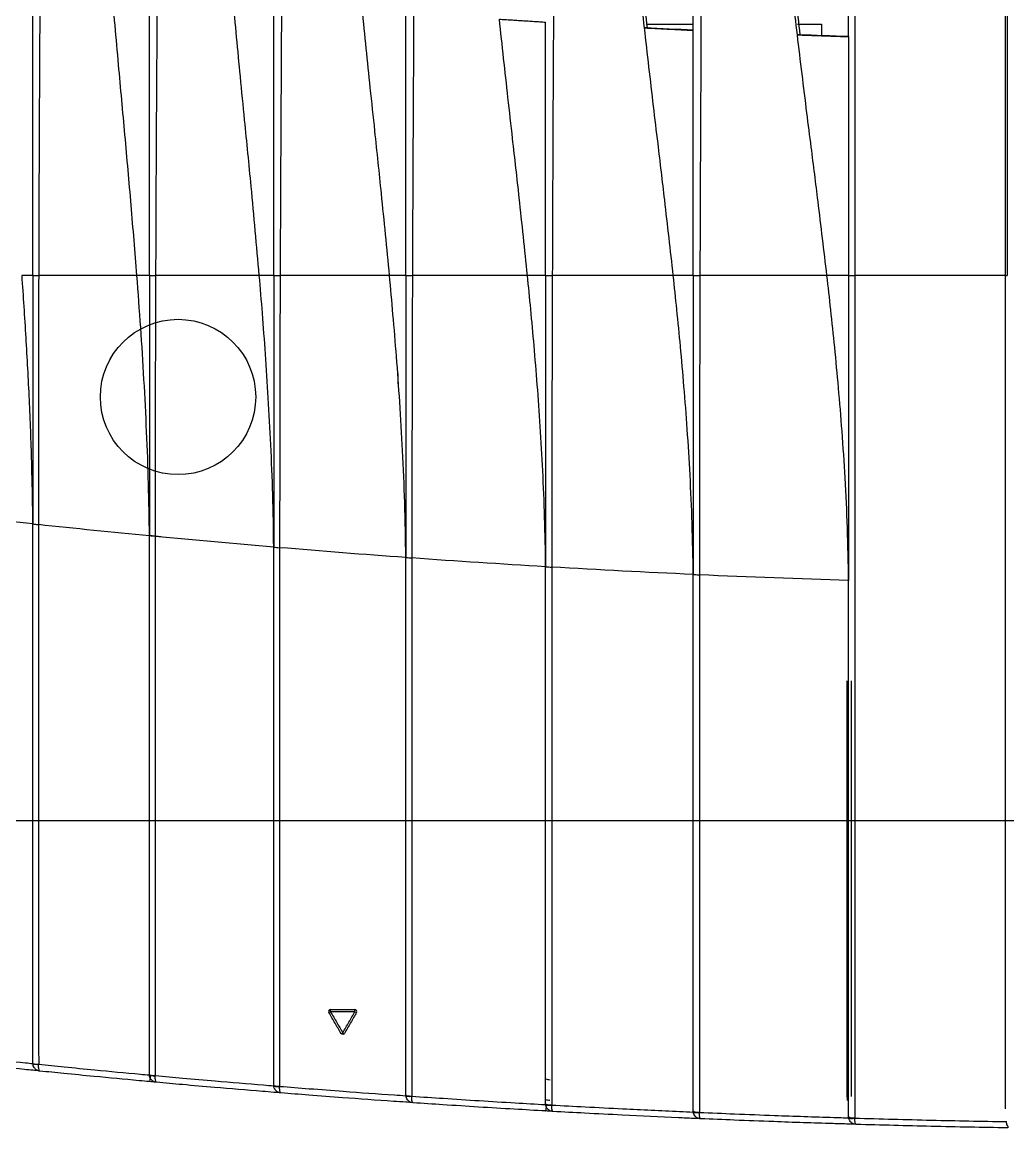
# Model space of a CAD drawing. Header units: millimetres. Extents: x 204923 to 257123, y 77248 to 107783.
# Drawn here: x 219363.7 to 219490.6, y 94996.3 to 95138.7 of the extents above; entities that cross this region are included whole.
import ezdxf

# ---------------------------------------------------------------- set-up
doc = ezdxf.new("R2010")
doc.units = ezdxf.units.MM
doc.header["$LTSCALE"] = 30
doc.linetypes.add('HIDDEN', pattern=[9.525, 6.35, -3.175])
doc.layers.add('도면층8', color=8, linetype='Continuous')

# ---------------------------------------------------------------- blocks, each defined once
blk = doc.blocks.new('*U221')
at = {"color": 8}
for p, q in [((1377.4, 158.9), (1377.4, 161.99)), ((1377.4, 161.99), (1378.87, 161.99)), ((1377.4, 139.5), (1377.4, 145.5)), ((1513.99, 91.5), (1513.99, 91.5)), ((1512.62, 75.5), (1512.62, 75.5))]:
    blk.add_line(p, q, dxfattribs=at)
at = {"color": 1, "linetype": 'HIDDEN'}
blk.add_lwpolyline([(1479.94, 484.99), (1479.94, 14.99), (39.94, 14.99), (39.94, 484.99)], close=True, dxfattribs=at)
at = {"color": 8, "ltscale": 5}
blk.add_circle((1425.39, 79.18), 10, dxfattribs=at)
at = {"color": 8}
for centre, radius, start, end in [((1515.45, 165.31), 0.5, 358.2397, 0), ((1504.49, 101.95), 0.25, 60, 180), ((1504.49, 98.81), 0.25, 180, 300)]:
    blk.add_arc(centre, radius, start, end, dxfattribs=at)
at = {"color": 8, "extrusion": (0, 0, -1)}
blk.add_arc((-1507.21, 100.38), 0.25, 120, 240, dxfattribs=at)
at = {"color": 8}
for centre, major_axis, ratio, start_param, end_param in [((1515.45, 165.31), (-0.5, 0.015), 0.003269, 1.745497, 3.141044), ((1518.04, 166.3), (0, -0.8), 0.192414, 0, 1.56303), ((1518.07, 166.3), (-0.127, 0.79), 0.18902, 3.140748, 4.674174), ((1517.31, 146.3), (0, -0.8), 0.1863, 0, 1.559168), ((1517.34, 146.3), (-0.111, 0.792), 0.18309, 3.140852, 4.674944), ((1516.37, 127.3), (0, -0.8), 0.179084, 0, 1.549822), ((1516.4, 127.3), (-0.096, 0.794), 0.175481, 3.140957, 4.670141), ((1515.25, 109.3), (0, -0.8), 0.172581, 0, 1.539295), ((1515.27, 109.3), (-0.081, 0.796), 0.16865, 3.141053, 4.663501), ((1504.49, 101.95), (-0.25, 0), 0.028867, 4.561673, 6.283185), ((1504.49, 101.95), (0.125, 0.217), 0.116341, 4.812344, 6.283185), ((1507.21, 100.38), (0.125, 0.217), 0.126416, 4.804016, 6.283185), ((1507.21, 100.38), (-0.125, 0.217), 0.142468, 3.141593, 4.649076), ((1504.49, 98.81), (0.25, 0), 0.003943, 1.420068, 3.141593), ((1504.49, 98.81), (-0.125, 0.217), 0.132331, 3.141593, 4.640625), ((1513.99, 92.3), (0, -0.8), 0.165536, 0, 1.525516), ((1514.01, 92.3), (-0.067, 0.797), 0.161273, 3.141146, 4.653318), ((1512.62, 76.3), (0, -0.8), 0.154906, 0, 1.508803), ((1512.64, 76.3), (-0.052, 0.798), 0.150698, 3.141251, 4.640541), ((1511.18, 61.3), (0, -0.8), 0.139682, 0, 1.489865), ((1511.19, 61.3), (-0.033, 0.799), 0.136296, 3.141375, 4.62578)]:
    blk.add_ellipse(centre, major_axis=major_axis, ratio=ratio, start_param=start_param, end_param=end_param, dxfattribs=at)
for points, knots in [([(1409.74, 185.7), (1396.38, 185.7), (1383.01, 185.7), (1356.26, 185.7), (1342.89, 185.7), (1329.51, 185.7)], [0, 0, 0, 0, 0.5, 0.5, 1, 1, 1, 1]), ([(1329.52, 185.9), (1342.89, 185.9), (1356.26, 185.9), (1383.01, 185.9), (1396.38, 185.9), (1409.74, 185.9)], [0, 0, 0, 0, 0.5, 0.5, 1, 1, 1, 1]), ([(1517.05, 185.7), (1508.46, 185.7), (1499.79, 185.7), (1482.12, 185.7), (1473.1, 185.7), (1446, 185.7), (1427.88, 185.7), (1409.74, 185.7)], [0, 0, 0, 0, 0.243248, 0.243248, 0.495499, 0.495499, 1, 1, 1, 1]), ([(1518.23, 166.3), (1518.32, 169.59), (1518.41, 172.87), (1518.56, 179.38), (1518.63, 182.6), (1518.68, 185.82)], [0, 0, 0, 0, 0.505489, 0.505489, 1, 1, 1, 1]), ([(1519.25, 186), (1519.2, 185.95), (1519.13, 185.91), (1518.98, 185.86), (1518.9, 185.84), (1518.78, 185.82), (1518.73, 185.82), (1518.68, 185.82)], [0, 0, 0, 0, 0.426124, 0.426124, 0.795442, 0.795442, 1, 1, 1, 1]), ([(1519.49, 186), (1519.43, 182.72), (1519.37, 179.43), (1519.22, 172.92), (1519.13, 169.7), (1519.04, 166.47)], [0, 0, 0, 0, 0.504534, 0.504534, 1, 1, 1, 1]), ([(1329, 166.3), (1342.46, 166.3), (1355.92, 166.3), (1382.84, 166.3), (1396.29, 166.3), (1409.74, 166.3)], [0, 0, 0, 0, 0.5, 0.5, 1, 1, 1, 1]), ([(1409.74, 165.5), (1409.74, 165.52), (1409.74, 165.55), (1409.74, 165.77), (1409.74, 166.03), (1409.74, 166.21), (1409.74, 166.3)], [0, 0, 0, 0, 0.300546, 0.567506, 0.800705, 1, 1, 1, 1]), ([(1409.74, 166.3), (1427.91, 166.29), (1446.06, 166.29), (1473.2, 166.29), (1482.24, 166.29), (1500.27, 166.29), (1509.27, 166.29), (1518.19, 166.29)], [0, 0, 0, 0, 0.5, 0.5, 0.75, 0.75, 1, 1, 1, 1]), ([(1449.02, 165.5), (1446.76, 165.46), (1442.36, 165.39), (1435.95, 165.08), (1429.94, 164.68), (1424.33, 164.22), (1419.11, 163.73), (1414.29, 163.22), (1411.22, 162.88), (1409.74, 162.71)], [0, 0, 0, 0, 0.17272, 0.33551, 0.488347, 0.631221, 0.764126, 0.88705, 1, 1, 1, 1]), ([(1518.04, 165.5), (1512.34, 165.5), (1506.6, 165.5), (1495.12, 165.5), (1489.38, 165.5), (1472.11, 165.5), (1460.58, 165.5), (1449.02, 165.5)], [0, 0, 0, 0, 0.25, 0.25, 0.5, 0.5, 1, 1, 1, 1]), ([(1461.94, 165.81), (1470.9, 165.81), (1479.84, 165.81), (1497.68, 165.81), (1506.59, 165.81), (1515.45, 165.81)], [0, 0, 0, 0, 0.5, 0.5, 1, 1, 1, 1]), ([(1515.53, 165.3), (1506.66, 165.3), (1497.74, 165.3), (1479.87, 165.3), (1470.91, 165.3), (1461.94, 165.3)], [0, 0, 0, 0, 0.5, 0.5, 1, 1, 1, 1]), ([(1517.49, 146.29), (1517.56, 147.8), (1517.62, 149.32), (1517.75, 152.53), (1517.82, 154.24), (1517.97, 158.5), (1518.06, 161.06), (1518.16, 164.24), (1518.18, 164.87), (1518.2, 165.5), (1518.2, 165.5), (1518.2, 165.5)], [0, 0, 0, 0, 0.235766, 0.235766, 0.501866, 0.501866, 0.901174, 0.901174, 0.999997, 0.999997, 1, 1, 1, 1]), ([(1519.04, 166.47), (1519.04, 166.47), (1519.04, 166.47), (1519.04, 166.39), (1519.02, 166.31), (1518.99, 166.17), (1518.96, 166.1), (1518.87, 165.93), (1518.79, 165.83), (1518.63, 165.69), (1518.55, 165.64), (1518.39, 165.56), (1518.29, 165.53), (1518.2, 165.51)], [0, 0, 0, 0, 0.004657, 0.004657, 0.171178, 0.171178, 0.329678, 0.329678, 0.602664, 0.602664, 0.791782, 0.791782, 1, 1, 1, 1]), ([(1519.04, 166.47), (1519.04, 166.47), (1519.04, 166.47), (1519.04, 166.45), (1519.03, 166.44), (1518.99, 166.41), (1518.97, 166.4), (1518.88, 166.36), (1518.81, 166.35), (1518.65, 166.32), (1518.58, 166.31), (1518.41, 166.3), (1518.32, 166.3), (1518.23, 166.3)], [0, 0, 0, 0, 0.004657, 0.004657, 0.171177, 0.171177, 0.329676, 0.329676, 0.60266, 0.60266, 0.791779, 0.791779, 1, 1, 1, 1]), ([(1519, 165.5), (1519, 165.5), (1519, 165.5), (1518.98, 164.83), (1518.96, 164.16), (1518.87, 160.96), (1518.78, 158.41), (1518.62, 154.17), (1518.56, 152.47), (1518.43, 149.34), (1518.37, 147.9), (1518.31, 146.46)], [0, 0, 0, 0, 0.000003, 0.000003, 0.105523, 0.105523, 0.506415, 0.506415, 0.773572, 0.773572, 1, 1, 1, 1]), ([(1409.74, 162.71), (1406.56, 162.33), (1401.06, 161.68), (1394.09, 160.8), (1386.94, 159.89), (1382.12, 159.31), (1378.77, 158.9)], [0, 0, 0, 0, 0.307575, 0.532584, 0.675031, 1, 1, 1, 1]), ([(1409.74, 162.71), (1409.74, 161.41), (1409.74, 158.77), (1409.74, 154.73), (1409.74, 150.58), (1409.74, 147.77), (1409.74, 146.36)], [0, 0, 0, 0, 0.241954, 0.489631, 0.742508, 1, 1, 1, 1]), ([(1378.77, 158.9), (1375.6, 158.53), (1368.95, 157.75), (1357.84, 156.63), (1346.52, 155.76), (1336.44, 155.31), (1330.82, 155.25), (1328.58, 155.23)], [0, 0, 0, 0, 0.189956, 0.399239, 0.666018, 0.866282, 1, 1, 1, 1]), ([(1328.59, 155.49), (1330.82, 155.51), (1336.41, 155.55), (1346.5, 156.02), (1357.97, 156.92), (1369.09, 158.08), (1375.74, 158.88), (1378.78, 159.24)], [0, 0, 0, 0, 0.13271, 0.332981, 0.600797, 0.817687, 1, 1, 1, 1]), ([(1378.77, 159.15), (1378.77, 159.19), (1378.78, 159.22), (1378.78, 159.24), (1378.78, 159.24), (1378.78, 159.24)], [0, 0, 0, 0, 0.64921, 0.64921, 1, 1, 1, 1]), ([(1328.18, 146.67), (1341.78, 146.67), (1355.37, 146.6), (1382.56, 146.47), (1396.16, 146.4), (1409.74, 146.36)], [0, 0, 0, 0, 0.5, 0.5, 1, 1, 1, 1]), ([(1409.74, 145.5), (1409.74, 145.52), (1409.74, 145.56), (1409.74, 145.8), (1409.74, 146.08), (1409.74, 146.27), (1409.74, 146.36)], [0, 0, 0, 0, 0.299602, 0.566259, 0.799779, 1, 1, 1, 1]), ([(1409.74, 145.5), (1410.91, 145.5), (1423.76, 145.5), (1436.59, 145.5), (1448.25, 145.5)], [0, 0, 0, 0, 0.090794, 1, 1, 1, 1]), ([(1448.24, 145.5), (1446.05, 145.46), (1441.77, 145.39), (1435.54, 145.11), (1429.67, 144.75), (1424.16, 144.33), (1419.03, 143.87), (1414.26, 143.41), (1411.21, 143.08), (1409.74, 142.93)], [0, 0, 0, 0, 0.171143, 0.332878, 0.485187, 0.628059, 0.76149, 0.885469, 1, 1, 1, 1]), ([(1448.25, 145.5), (1448.25, 145.51), (1448.25, 145.54), (1448.26, 145.72), (1448.27, 145.98), (1448.28, 146.19), (1448.29, 146.29)], [0, 0, 0, 0, 0.262073, 0.50023, 0.747646, 1, 1, 1, 1]), ([(1517.31, 145.5), (1505.91, 145.5), (1494.4, 145.5), (1471.36, 145.5), (1459.81, 145.5), (1448.25, 145.5)], [0, 0, 0, 0, 0.5, 0.5, 1, 1, 1, 1]), ([(1448.29, 146.29), (1459.87, 146.29), (1471.44, 146.29), (1494.52, 146.29), (1506.04, 146.29), (1517.46, 146.29)], [0, 0, 0, 0, 0.5, 0.5, 1, 1, 1, 1]), ([(1516.54, 127.28), (1516.62, 128.72), (1516.7, 130.15), (1516.86, 133.2), (1516.94, 134.83), (1517.15, 138.88), (1517.26, 141.31), (1517.4, 144.33), (1517.42, 144.91), (1517.45, 145.5), (1517.45, 145.5), (1517.45, 145.5)], [0, 0, 0, 0, 0.235564, 0.235564, 0.502554, 0.502554, 0.903218, 0.903218, 0.999997, 0.999997, 1, 1, 1, 1]), ([(1518.27, 145.5), (1518.27, 145.5), (1518.27, 145.5), (1518.24, 144.87), (1518.21, 144.25), (1518.08, 141.21), (1517.96, 138.79), (1517.76, 134.75), (1517.68, 133.14), (1517.52, 130.16), (1517.45, 128.8), (1517.37, 127.44)], [0, 0, 0, 0, 0.000003, 0.000003, 0.104408, 0.104408, 0.506463, 0.506463, 0.77438, 0.77438, 1, 1, 1, 1]), ([(1518.31, 146.46), (1518.31, 146.46), (1518.31, 146.45), (1518.31, 146.37), (1518.3, 146.3), (1518.25, 146.15), (1518.22, 146.08), (1518.13, 145.91), (1518.05, 145.81), (1517.89, 145.67), (1517.81, 145.63), (1517.64, 145.55), (1517.55, 145.52), (1517.45, 145.51)], [0, 0, 0, 0, 0.004636, 0.004636, 0.174161, 0.174161, 0.335167, 0.335167, 0.60541, 0.60541, 0.793318, 0.793318, 1, 1, 1, 1]), ([(1518.31, 146.46), (1518.31, 146.46), (1518.31, 146.46), (1518.31, 146.44), (1518.3, 146.42), (1518.27, 146.4), (1518.24, 146.38), (1518.15, 146.35), (1518.07, 146.33), (1517.92, 146.31), (1517.84, 146.3), (1517.68, 146.29), (1517.59, 146.29), (1517.49, 146.29)], [0, 0, 0, 0, 0.004636, 0.004636, 0.174157, 0.174157, 0.335163, 0.335163, 0.60541, 0.60541, 0.79332, 0.79332, 1, 1, 1, 1]), ([(1409.74, 142.93), (1406.51, 142.56), (1400.84, 141.93), (1393.58, 141.06), (1386.2, 140.18), (1381.23, 139.61), (1377.87, 139.22)], [0, 0, 0, 0, 0.304279, 0.532125, 0.683541, 1, 1, 1, 1]), ([(1409.74, 142.93), (1409.74, 141.69), (1409.74, 139.19), (1409.74, 135.35), (1409.74, 131.39), (1409.74, 128.71), (1409.74, 127.36)], [0, 0, 0, 0, 0.240964, 0.488232, 0.741399, 1, 1, 1, 1]), ([(1327.61, 135.99), (1329.87, 136.01), (1335.49, 136.05), (1345.59, 136.5), (1357.06, 137.36), (1368.19, 138.46), (1374.85, 139.21), (1377.88, 139.56)], [0, 0, 0, 0, 0.13403, 0.334286, 0.600753, 0.818086, 1, 1, 1, 1]), ([(1377.87, 139.22), (1374.71, 138.87), (1368.05, 138.13), (1356.99, 137.08), (1345.71, 136.26), (1335.62, 135.82), (1329.92, 135.77), (1327.6, 135.75)], [0, 0, 0, 0, 0.189159, 0.399253, 0.661583, 0.861842, 1, 1, 1, 1]), ([(1377.87, 139.3), (1377.87, 139.28), (1377.87, 139.26), (1377.87, 139.24), (1377.87, 139.23), (1377.86, 139.22)], [0, 0, 0, 0, 0.669286, 0.669286, 1, 1, 1, 1]), ([(1327.11, 127.69), (1340.88, 127.69), (1354.66, 127.62), (1382.21, 127.47), (1395.98, 127.4), (1409.74, 127.36)], [0, 0, 0, 0, 0.5, 0.5, 1, 1, 1, 1]), ([(1409.74, 126.5), (1409.74, 126.52), (1409.74, 126.55), (1409.74, 126.8), (1409.74, 127.08), (1409.74, 127.27), (1409.74, 127.36)], [0, 0, 0, 0, 0.29963, 0.566296, 0.799804, 1, 1, 1, 1]), ([(1447.24, 126.5), (1447.25, 126.52), (1447.25, 126.57), (1447.27, 126.88), (1447.29, 127.15), (1447.29, 127.29)], [0, 0, 0, 0, 0.34127, 0.674379, 1, 1, 1, 1]), ([(1447.29, 127.29), (1458.88, 127.29), (1470.46, 127.28), (1493.55, 127.28), (1505.08, 127.28), (1516.52, 127.28)], [0, 0, 0, 0, 0.5, 0.5, 1, 1, 1, 1]), ([(1517.37, 127.44), (1517.37, 127.44), (1517.37, 127.44), (1517.37, 127.36), (1517.35, 127.28), (1517.3, 127.13), (1517.27, 127.06), (1517.17, 126.89), (1517.09, 126.79), (1516.93, 126.66), (1516.85, 126.62), (1516.68, 126.54), (1516.59, 126.52), (1516.49, 126.51)], [0, 0, 0, 0, 0.004615, 0.004615, 0.177182, 0.177182, 0.340693, 0.340693, 0.607806, 0.607806, 0.794758, 0.794758, 1, 1, 1, 1]), ([(1517.37, 127.44), (1517.37, 127.44), (1517.37, 127.44), (1517.37, 127.43), (1517.36, 127.41), (1517.32, 127.38), (1517.29, 127.37), (1517.2, 127.34), (1517.12, 127.32), (1516.97, 127.3), (1516.89, 127.29), (1516.73, 127.28), (1516.63, 127.28), (1516.54, 127.28)], [0, 0, 0, 0, 0.004615, 0.004615, 0.177178, 0.177178, 0.340689, 0.340689, 0.607806, 0.607806, 0.79476, 0.79476, 1, 1, 1, 1]), ([(1517.36, 127.44), (1517.35, 127.26), (1517.34, 127.08), (1517.33, 126.76), (1517.32, 126.63), (1517.31, 126.5), (1517.31, 126.5), (1517.31, 126.5)], [0, 0, 0, 0, 0.584735, 0.584735, 0.999937, 0.999937, 1, 1, 1, 1]), ([(1409.74, 126.5), (1410.57, 126.5), (1419.99, 126.5), (1429.41, 126.5), (1438, 126.5)], [0, 0, 0, 0, 0.087433, 1, 1, 1, 1]), ([(1447.24, 126.5), (1445.13, 126.47), (1441, 126.4), (1434.98, 126.15), (1429.28, 125.82), (1423.92, 125.44), (1418.9, 125.03), (1414.21, 124.6), (1411.19, 124.3), (1409.74, 124.16)], [0, 0, 0, 0, 0.169313, 0.329825, 0.481522, 0.624391, 0.758433, 0.883635, 1, 1, 1, 1]), ([(1516.37, 126.5), (1504.95, 126.5), (1493.43, 126.5), (1470.37, 126.5), (1458.82, 126.5), (1447.24, 126.5)], [0, 0, 0, 0, 0.5, 0.5, 1, 1, 1, 1]), ([(1515.41, 109.28), (1515.5, 110.63), (1515.59, 111.98), (1515.78, 114.87), (1515.88, 116.41), (1516.07, 119.5), (1516.17, 121.04), (1516.34, 123.89), (1516.41, 125.2), (1516.48, 126.51)], [0, 0, 0, 0, 0.234873, 0.234873, 0.503118, 0.503118, 0.771519, 0.771519, 1, 1, 1, 1]), ([(1517.31, 126.5), (1517.31, 126.5), (1517.31, 126.5), (1517.24, 125.15), (1517.16, 123.81), (1516.99, 120.93), (1516.9, 119.4), (1516.71, 116.33), (1516.61, 114.8), (1516.42, 111.99), (1516.34, 110.71), (1516.25, 109.43)], [0, 0, 0, 0, 0.000004, 0.000004, 0.237138, 0.237138, 0.506455, 0.506455, 0.775615, 0.775615, 1, 1, 1, 1]), ([(1409.74, 124.16), (1406.41, 123.81), (1400.54, 123.2), (1392.91, 122.33), (1385.24, 121.47), (1380.11, 120.91), (1376.75, 120.54)], [0, 0, 0, 0, 0.302296, 0.533525, 0.693692, 1, 1, 1, 1]), ([(1409.74, 124.16), (1409.74, 122.99), (1409.74, 120.61), (1409.74, 116.96), (1409.74, 113.19), (1409.74, 110.64), (1409.74, 109.35)], [0, 0, 0, 0, 0.240494, 0.487542, 0.740817, 1, 1, 1, 1]), ([(1325.83, 109.71), (1339.82, 109.71), (1353.81, 109.64), (1381.78, 109.48), (1395.77, 109.4), (1409.74, 109.35)], [0, 0, 0, 0, 0.5, 0.5, 1, 1, 1, 1]), ([(1409.74, 108.5), (1409.74, 108.52), (1409.74, 108.55), (1409.75, 108.8), (1409.74, 109.07), (1409.74, 109.26), (1409.74, 109.35)], [0, 0, 0, 0, 0.299748, 0.56645, 0.799918, 1, 1, 1, 1]), ([(1409.74, 108.5), (1410.16, 108.5), (1422.28, 108.5), (1434.39, 108.5), (1446.06, 108.5)], [0, 0, 0, 0, 0.034541, 1, 1, 1, 1]), ([(1446.06, 108.5), (1443.7, 108.46), (1439.11, 108.39), (1432.44, 108.1), (1426.17, 107.74), (1420.33, 107.32), (1414.89, 106.87), (1411.41, 106.55), (1409.74, 106.4)], [0, 0, 0, 0, 0.195017, 0.378715, 0.551069, 0.712073, 0.86172, 1, 1, 1, 1]), ([(1446.06, 108.5), (1446.06, 108.52), (1446.06, 108.56), (1446.09, 108.87), (1446.11, 109.15), (1446.12, 109.28)], [0, 0, 0, 0, 0.33666, 0.669714, 1, 1, 1, 1]), ([(1515.25, 108.5), (1503.8, 108.5), (1492.28, 108.5), (1469.2, 108.5), (1457.64, 108.5), (1446.06, 108.5)], [0, 0, 0, 0, 0.5, 0.5, 1, 1, 1, 1]), ([(1446.12, 109.28), (1457.71, 109.28), (1469.29, 109.28), (1492.4, 109.27), (1503.93, 109.27), (1515.39, 109.27)], [0, 0, 0, 0, 0.5, 0.5, 1, 1, 1, 1]), ([(1514.14, 92.26), (1514.24, 93.53), (1514.34, 94.8), (1514.55, 97.53), (1514.66, 98.99), (1514.94, 102.65), (1515.09, 104.85), (1515.28, 107.52), (1515.31, 108.01), (1515.34, 108.5), (1515.34, 108.5), (1515.34, 108.5)], [0, 0, 0, 0, 0.233824, 0.233824, 0.504066, 0.504066, 0.909668, 0.909668, 0.999996, 0.999996, 1, 1, 1, 1]), ([(1516.18, 108.5), (1516.18, 108.5), (1516.18, 108.5), (1516.14, 107.97), (1516.11, 107.43), (1515.92, 104.72), (1515.76, 102.54), (1515.49, 98.91), (1515.38, 97.46), (1515.18, 94.81), (1515.08, 93.61), (1514.99, 92.42)], [0, 0, 0, 0, 0.000004, 0.000004, 0.099857, 0.099857, 0.50649, 0.50649, 0.77742, 0.77742, 1, 1, 1, 1]), ([(1516.25, 109.43), (1516.25, 109.43), (1516.25, 109.43), (1516.24, 109.34), (1516.23, 109.26), (1516.18, 109.11), (1516.15, 109.04), (1516.04, 108.87), (1515.96, 108.78), (1515.79, 108.65), (1515.71, 108.61), (1515.55, 108.54), (1515.45, 108.52), (1515.35, 108.51)], [0, 0, 0, 0, 0.004597, 0.004597, 0.179597, 0.179597, 0.345088, 0.345088, 0.609538, 0.609538, 0.795853, 0.795853, 1, 1, 1, 1]), ([(1516.25, 109.43), (1516.25, 109.43), (1516.25, 109.43), (1516.25, 109.41), (1516.24, 109.4), (1516.2, 109.37), (1516.17, 109.35), (1516.08, 109.32), (1516, 109.3), (1515.84, 109.29), (1515.76, 109.28), (1515.6, 109.27), (1515.51, 109.27), (1515.41, 109.28)], [0, 0, 0, 0, 0.004597, 0.004597, 0.179593, 0.179593, 0.345083, 0.345083, 0.60954, 0.60954, 0.795855, 0.795855, 1, 1, 1, 1]), ([(1423.68, 107.5), (1423.68, 107.5), (1423.66, 107.5), (1423.56, 107.5), (1423.49, 107.5), (1423.31, 107.5), (1423.2, 107.5), (1422.95, 107.5), (1422.81, 107.5), (1422.57, 107.5), (1422.47, 107.5), (1422.37, 107.5)], [0, 0, 0, 0, 0.213358, 0.213358, 0.42668, 0.42668, 0.640562, 0.640562, 0.855661, 0.855661, 1, 1, 1, 1]), ([(1409.74, 106.4), (1406.23, 106.06), (1400.03, 105.46), (1391.98, 104.61), (1384.06, 103.77), (1378.82, 103.23), (1375.45, 102.89)], [0, 0, 0, 0, 0.306857, 0.541766, 0.704737, 1, 1, 1, 1]), ([(1409.74, 106.4), (1409.74, 105.29), (1409.74, 103.04), (1409.74, 99.57), (1409.74, 95.99), (1409.74, 93.56), (1409.74, 92.32)], [0, 0, 0, 0, 0.239553, 0.486232, 0.739794, 1, 1, 1, 1]), ([(1504.24, 98.81), (1504.24, 99.34), (1504.24, 99.86), (1504.24, 100.9), (1504.24, 101.43), (1504.24, 101.95)], [0, 0, 0, 0, 0.501159, 0.501159, 1, 1, 1, 1]), ([(1504.53, 101.95), (1504.53, 101.43), (1504.53, 100.91), (1504.53, 99.86), (1504.53, 99.34), (1504.53, 98.81)], [0, 0, 0, 0, 0.498841, 0.498841, 1, 1, 1, 1]), ([(1507.24, 100.38), (1506.78, 100.65), (1506.32, 100.92), (1505.42, 101.44), (1504.97, 101.7), (1504.53, 101.95)], [0, 0, 0, 0, 0.508649, 0.508649, 1, 1, 1, 1]), ([(1504.62, 102.16), (1505.06, 101.91), (1505.51, 101.65), (1506.41, 101.13), (1506.87, 100.86), (1507.33, 100.6)], [0, 0, 0, 0, 0.491351, 0.491351, 1, 1, 1, 1]), ([(1504.53, 98.81), (1504.99, 99.08), (1505.46, 99.35), (1506.36, 99.87), (1506.8, 100.13), (1507.24, 100.38)], [0, 0, 0, 0, 0.511793, 0.511793, 1, 1, 1, 1]), ([(1507.33, 100.16), (1506.89, 99.91), (1506.45, 99.65), (1505.54, 99.13), (1505.08, 98.86), (1504.62, 98.6)], [0, 0, 0, 0, 0.488204, 0.488204, 1, 1, 1, 1]), ([(1324.39, 92.71), (1338.62, 92.71), (1352.85, 92.63), (1381.3, 92.46), (1395.53, 92.38), (1409.74, 92.32)], [0, 0, 0, 0, 0.5, 0.5, 1, 1, 1, 1]), ([(1409.74, 91.5), (1409.71, 91.5), (1405.13, 91.5), (1400.54, 91.5), (1395.99, 91.5)], [0, 0, 0, 0, 0.007482, 1, 1, 1, 1]), ([(1409.74, 91.5), (1409.74, 91.52), (1409.74, 91.55), (1409.75, 91.79), (1409.74, 92.05), (1409.74, 92.24), (1409.74, 92.32)], [0, 0, 0, 0, 0.300147, 0.566978, 0.80031, 1, 1, 1, 1]), ([(1444.72, 91.5), (1442.46, 91.47), (1438.07, 91.4), (1431.66, 91.14), (1425.63, 90.82), (1419.99, 90.45), (1414.74, 90.06), (1411.37, 89.78), (1409.74, 89.64)], [0, 0, 0, 0, 0.194008, 0.377097, 0.549248, 0.710453, 0.860707, 1, 1, 1, 1]), ([(1444.72, 91.5), (1444.72, 91.52), (1444.72, 91.55), (1444.75, 91.84), (1444.78, 92.11), (1444.79, 92.26)], [0, 0, 0, 0, 0.302913, 0.635892, 1, 1, 1, 1]), ([(1513.99, 91.5), (1509.18, 91.5), (1504.36, 91.5), (1492.97, 91.5), (1486.4, 91.5), (1473.89, 91.5), (1467.97, 91.5), (1456.27, 91.5), (1450.5, 91.5), (1444.72, 91.5)], [0, 0, 0, 0, 0.20974, 0.20974, 0.494552, 0.494552, 0.750903, 0.750903, 1, 1, 1, 1]), ([(1513.99, 91.5), (1502.67, 91.5), (1479.61, 91.5), (1456.47, 91.5), (1444.72, 91.5)], [0, 0, 0, 0, 0.493298, 1, 1, 1, 1]), ([(1444.79, 92.26), (1450.57, 92.26), (1456.34, 92.26), (1468.05, 92.26), (1473.98, 92.26), (1486.5, 92.26), (1493.08, 92.26), (1504.48, 92.26), (1509.31, 92.26), (1514.12, 92.26)], [0, 0, 0, 0, 0.249054, 0.249054, 0.505367, 0.505367, 0.790188, 0.790188, 1, 1, 1, 1]), ([(1512.76, 76.25), (1512.87, 77.43), (1512.97, 78.61), (1513.2, 81.18), (1513.32, 82.57), (1513.62, 86.03), (1513.79, 88.11), (1513.99, 90.62), (1514.03, 91.06), (1514.06, 91.5), (1514.06, 91.5), (1514.06, 91.5)], [0, 0, 0, 0, 0.232545, 0.232545, 0.504897, 0.504897, 0.913704, 0.913704, 0.999996, 0.999996, 1, 1, 1, 1]), ([(1514.91, 91.5), (1514.91, 91.5), (1514.91, 91.5), (1514.87, 91.01), (1514.83, 90.53), (1514.62, 87.99), (1514.45, 85.92), (1514.16, 82.49), (1514.04, 81.11), (1513.82, 78.63), (1513.72, 77.52), (1513.62, 76.41)], [0, 0, 0, 0, 0.000004, 0.000004, 0.096735, 0.096735, 0.506429, 0.506429, 0.779373, 0.779373, 1, 1, 1, 1]), ([(1514.99, 92.42), (1514.99, 92.42), (1514.99, 92.42), (1514.98, 92.33), (1514.96, 92.25), (1514.91, 92.1), (1514.88, 92.03), (1514.77, 91.86), (1514.68, 91.77), (1514.52, 91.64), (1514.44, 91.6), (1514.27, 91.53), (1514.17, 91.51), (1514.08, 91.5)], [0, 0, 0, 0, 0.004579, 0.004579, 0.181841, 0.181841, 0.349149, 0.349149, 0.610898, 0.610898, 0.796793, 0.796793, 1, 1, 1, 1]), ([(1514.99, 92.42), (1514.99, 92.42), (1514.99, 92.42), (1514.99, 92.4), (1514.97, 92.38), (1514.93, 92.35), (1514.9, 92.34), (1514.81, 92.3), (1514.73, 92.29), (1514.57, 92.27), (1514.49, 92.26), (1514.33, 92.26), (1514.24, 92.26), (1514.14, 92.26)], [0, 0, 0, 0, 0.004579, 0.004579, 0.181838, 0.181838, 0.349144, 0.349144, 0.6109, 0.6109, 0.796796, 0.796796, 1, 1, 1, 1]), ([(1409.74, 89.64), (1405.92, 89.3), (1399.25, 88.7), (1390.72, 87.85), (1382.63, 87.05), (1377.38, 86.56), (1374, 86.24)], [0, 0, 0, 0, 0.3207, 0.559402, 0.716115, 1, 1, 1, 1]), ([(1409.74, 89.64), (1409.74, 88.59), (1409.74, 86.44), (1409.74, 83.15), (1409.74, 79.76), (1409.74, 77.45), (1409.74, 76.29)], [0, 0, 0, 0, 0.239379, 0.485924, 0.739506, 1, 1, 1, 1]), ([(1322.82, 76.7), (1337.31, 76.7), (1351.8, 76.61), (1380.78, 76.43), (1395.27, 76.34), (1409.74, 76.29)], [0, 0, 0, 0, 0.5, 0.5, 1, 1, 1, 1]), ([(1409.74, 75.5), (1409.21, 75.5), (1397.89, 75.5), (1386.56, 75.5), (1375.76, 75.5)], [0, 0, 0, 0, 0.046692, 1, 1, 1, 1]), ([(1409.74, 75.5), (1409.74, 75.52), (1409.74, 75.55), (1409.74, 75.77), (1409.74, 76.03), (1409.74, 76.21), (1409.74, 76.29)], [0, 0, 0, 0, 0.300577, 0.567547, 0.800734, 1, 1, 1, 1]), ([(1443.27, 75.5), (1441.04, 75.47), (1436.57, 75.4), (1429.86, 75.15), (1423.15, 74.81), (1416.45, 74.39), (1411.98, 74.05), (1409.74, 73.89)], [0, 0, 0, 0, 0.199981, 0.399984, 0.599994, 0.800004, 1, 1, 1, 1]), ([(1443.35, 76.23), (1443.33, 76.1), (1443.31, 75.84), (1443.28, 75.56), (1443.27, 75.52), (1443.27, 75.5)], [0, 0, 0, 0, 0.336965, 0.669945, 1, 1, 1, 1]), ([(1512.62, 75.5), (1501.27, 75.5), (1478.19, 75.5), (1455.02, 75.5), (1443.27, 75.5)], [0, 0, 0, 0, 0.493391, 1, 1, 1, 1]), ([(1511.3, 61.24), (1511.41, 62.33), (1511.52, 63.43), (1511.76, 65.84), (1511.89, 67.14), (1512.2, 70.41), (1512.39, 72.38), (1512.6, 74.72), (1512.64, 75.11), (1512.67, 75.5), (1512.67, 75.5), (1512.67, 75.5)], [0, 0, 0, 0, 0.231179, 0.231179, 0.505815, 0.505815, 0.918087, 0.918087, 0.999996, 0.999996, 1, 1, 1, 1]), ([(1513.53, 75.5), (1513.53, 75.5), (1513.53, 75.5), (1513.49, 75.06), (1513.45, 74.63), (1513.23, 72.25), (1513.05, 70.31), (1512.74, 67.07), (1512.61, 65.77), (1512.38, 63.45), (1512.28, 62.43), (1512.17, 61.4)], [0, 0, 0, 0, 0.000004, 0.000004, 0.093122, 0.093122, 0.506225, 0.506225, 0.781415, 0.781415, 1, 1, 1, 1]), ([(1513.62, 76.41), (1513.62, 76.41), (1513.62, 76.41), (1513.62, 76.38), (1513.61, 76.37), (1513.6, 76.28), (1513.58, 76.22), (1513.53, 76.08), (1513.5, 76.01), (1513.39, 75.84), (1513.3, 75.75), (1513.13, 75.63), (1513.05, 75.59), (1512.88, 75.53), (1512.78, 75.51), (1512.69, 75.5)], [0, 0, 0, 0, 0.004555, 0.004555, 0.044275, 0.044275, 0.184893, 0.184893, 0.355049, 0.355049, 0.61302, 0.61302, 0.79821, 0.79821, 1, 1, 1, 1]), ([(1513.62, 76.41), (1513.62, 76.41), (1513.62, 76.41), (1513.62, 76.4), (1513.62, 76.4), (1513.61, 76.38), (1513.6, 76.37), (1513.56, 76.34), (1513.53, 76.32), (1513.43, 76.29), (1513.35, 76.27), (1513.19, 76.25), (1513.11, 76.25), (1512.95, 76.24), (1512.85, 76.25), (1512.76, 76.25)], [0, 0, 0, 0, 0.004554, 0.004554, 0.044272, 0.044272, 0.184889, 0.184889, 0.355045, 0.355045, 0.613023, 0.613023, 0.798214, 0.798214, 1, 1, 1, 1]), ([(1409.74, 73.89), (1406.73, 73.64), (1400.7, 73.16), (1391.66, 72.35), (1382.25, 71.48), (1375.85, 70.92), (1372.46, 70.63)], [0, 0, 0, 0, 0.242425, 0.484831, 0.727208, 1, 1, 1, 1]), ([(1409.74, 73.89), (1409.74, 72.88), (1409.74, 70.84), (1409.74, 67.72), (1409.74, 64.51), (1409.74, 62.34), (1409.74, 61.24)], [0, 0, 0, 0, 0.239058, 0.485395, 0.739057, 1, 1, 1, 1]), ([(1321.16, 61.62), (1335.93, 61.62), (1350.7, 61.53), (1380.23, 61.35), (1394.99, 61.28), (1409.74, 61.24)], [0, 0, 0, 0, 0.5, 0.5, 1, 1, 1, 1]), ([(1409.74, 60.5), (1409.74, 60.52), (1409.74, 60.55), (1409.74, 60.75), (1409.74, 60.99), (1409.74, 61.16), (1409.74, 61.24)], [0, 0, 0, 0, 0.30306, 0.57086, 0.803221, 1, 1, 1, 1]), ([(1512.16, 61.35), (1512.13, 61.07), (1512.1, 60.78), (1512.04, 60.14), (1512, 59.77), (1511.78, 57.56), (1511.58, 55.7), (1511.22, 52.62), (1511.06, 51.38), (1510.77, 49.21), (1510.63, 48.28), (1510.48, 47.35)], [0, 0, 0, 0, 0.060502, 0.060502, 0.138457, 0.138457, 0.534383, 0.534383, 0.798681, 0.798681, 1, 1, 1, 1]), ([(1512.17, 61.4), (1512.17, 61.4), (1512.17, 61.4), (1512.17, 61.37), (1512.17, 61.34), (1512.15, 61.25), (1512.13, 61.19), (1512.08, 61.06), (1512.04, 60.99), (1511.92, 60.82), (1511.84, 60.74), (1511.66, 60.62), (1511.59, 60.58), (1511.41, 60.52), (1511.32, 60.5), (1511.22, 60.5)], [0, 0, 0, 0, 0.004516, 0.004516, 0.060277, 0.060277, 0.189772, 0.189772, 0.363924, 0.363924, 0.616606, 0.616606, 0.800469, 0.800469, 1, 1, 1, 1]), ([(1512.17, 61.4), (1512.17, 61.4), (1512.17, 61.4), (1512.17, 61.39), (1512.17, 61.38), (1512.16, 61.36), (1512.15, 61.35), (1512.11, 61.32), (1512.07, 61.3), (1511.97, 61.27), (1511.89, 61.25), (1511.73, 61.23), (1511.65, 61.23), (1511.49, 61.23), (1511.39, 61.23), (1511.3, 61.24)], [0, 0, 0, 0, 0.004516, 0.004516, 0.060274, 0.060274, 0.189768, 0.189768, 0.363921, 0.363921, 0.61661, 0.61661, 0.800474, 0.800474, 1, 1, 1, 1]), ([(1409.74, 60.5), (1408.69, 60.5), (1395.9, 60.5), (1383.11, 60.5), (1371.36, 60.5)], [0, 0, 0, 0, 0.082118, 1, 1, 1, 1]), ([(1441.74, 60.5), (1439.08, 60.46), (1433.75, 60.37), (1425.74, 60.06), (1417.74, 59.64), (1412.41, 59.28), (1409.74, 59.1)], [0, 0, 0, 0, 0.249988, 0.499982, 0.750002, 1, 1, 1, 1]), ([(1441.74, 60.5), (1441.74, 60.51), (1441.73, 60.52), (1441.77, 60.69), (1441.79, 60.95), (1441.81, 61.11), (1441.82, 61.2)], [0, 0, 0, 0, 0.179045, 0.569787, 0.77214, 1, 1, 1, 1]), ([(1509.59, 47.22), (1509.74, 48.22), (1509.89, 49.22), (1510.2, 51.46), (1510.35, 52.7), (1510.72, 55.81), (1510.92, 57.68), (1511.14, 59.87), (1511.17, 60.18), (1511.2, 60.5), (1511.2, 60.5), (1511.2, 60.5)], [0, 0, 0, 0, 0.227114, 0.227114, 0.507581, 0.507581, 0.928515, 0.928515, 0.999968, 0.999968, 1, 1, 1, 1])]:
    blk.add_open_spline(points, degree=3, knots=knots, dxfattribs=at)
for points, degree in [([(1409.74, 185.7), (1409.75, 185.8), (1409.74, 185.9), (1409.74, 185.9)], 3), ([(1409.74, 185.7), (1409.74, 179.23), (1409.74, 172.76), (1409.74, 166.3)], 3), ([(1519.26, 186), (1519.4, 186), (1519.49, 185.99), (1519.49, 185.99)], 3), ([(1379, 165.5), (1362.34, 165.5), (1345.67, 165.5), (1329, 165.5)], 3), ([(1379, 165.5), (1378.92, 163.35), (1378.84, 161.2), (1378.77, 159.05)], 3), ([(1378.77, 158.9), (1379, 165.5)], 1), ([(1379, 165.5), (1389.25, 165.5), (1399.5, 165.5), (1409.74, 165.5)], 3), ([(1409.74, 165.5), (1419.03, 165.5), (1428.31, 165.5), (1437.58, 165.5)], 3), ([(1409.74, 165.5), (1409.74, 164.56), (1409.74, 163.62), (1409.74, 162.7)], 3), ([(1437.58, 165.5), (1441.4, 165.5), (1445.21, 165.5), (1449.02, 165.5)], 3), ([(1449.02, 165.5), (1448.82, 159.12), (1448.58, 152.7), (1448.29, 146.29)], 3), ([(1449.02, 165.5), (1449.02, 165.5)], 1), ([(1518.2, 165.51), (1518.15, 165.5), (1518.09, 165.5), (1518.04, 165.5)], 3), ([(1518.19, 166.29), (1518.2, 166.29), (1518.22, 166.29), (1518.23, 166.3)], 3), ([(1519.03, 166.47), (1519.02, 166.15), (1519.01, 165.82), (1519, 165.5)], 3), ([(1378.77, 159.15), (1378.77, 158.9)], 1), ([(1378.19, 145.5), (1361.5, 145.5), (1344.81, 145.5), (1328.12, 145.5)], 3), ([(1377.87, 139.22), (1378.19, 145.5)], 1), ([(1378.18, 145.5), (1378.08, 143.43), (1377.97, 141.36), (1377.87, 139.3)], 3), ([(1395.49, 145.5), (1389.72, 145.5), (1383.95, 145.5), (1378.19, 145.5)], 3), ([(1409.74, 145.5), (1404.99, 145.5), (1400.24, 145.5), (1395.49, 145.5)], 3), ([(1409.74, 146.36), (1422.6, 146.32), (1435.45, 146.29), (1448.29, 146.29)], 3), ([(1409.74, 145.5), (1409.74, 144.63), (1409.74, 143.77), (1409.74, 142.93)], 3), ([(1448.24, 145.5), (1447.97, 139.45), (1447.65, 133.36), (1447.29, 127.29)], 3), ([(1448.25, 145.5), (1448.24, 145.5)], 1), ([(1517.45, 145.51), (1517.41, 145.5), (1517.36, 145.5), (1517.31, 145.5)], 3), ([(1517.46, 146.29), (1517.47, 146.29), (1517.48, 146.29), (1517.49, 146.29)], 3), ([(1518.31, 146.46), (1518.29, 146.14), (1518.28, 145.82), (1518.27, 145.5)], 3), ([(1377.88, 139.53), (1377.87, 139.22)], 1), ([(1377.88, 139.53), (1377.88, 139.55), (1377.88, 139.56), (1377.88, 139.56)], 3), ([(1409.74, 127.36), (1422.27, 127.31), (1434.79, 127.29), (1447.29, 127.29)], 3), ([(1513.19, 126.49), (1513.23, 126.69), (1513.26, 126.88), (1513.3, 127.07)], 3), ([(1515.84, 126.49), (1515.87, 126.67), (1515.9, 126.85), (1515.93, 127.03)], 3), ([(1516.52, 127.28), (1516.52, 127.28), (1516.53, 127.28), (1516.54, 127.28)], 3), ([(1376.75, 120.54), (1377.13, 126.5)], 1), ([(1393.51, 126.5), (1388.05, 126.5), (1382.59, 126.5), (1377.13, 126.5)], 3), ([(1409.74, 126.5), (1404.33, 126.5), (1398.92, 126.5), (1393.51, 126.5)], 3), ([(1409.74, 126.5), (1409.74, 125.71), (1409.74, 124.93), (1409.74, 124.16)], 3), ([(1438, 126.5), (1441.08, 126.5), (1444.16, 126.5), (1447.24, 126.5)], 3), ([(1447.24, 126.5), (1446.91, 120.78), (1446.53, 115.02), (1446.12, 109.28)], 3), ([(1447.24, 126.5), (1447.24, 126.5)], 1), ([(1516.49, 126.51), (1516.45, 126.5), (1516.41, 126.5), (1516.37, 126.5)], 3), ([(1517.31, 126.5), (1517.32, 126.53), (1517.12, 126.58), (1516.83, 126.61)], 3), ([(1393.86, 108.5), (1387.91, 108.5), (1381.96, 108.5), (1376.01, 108.5)], 3), ([(1409.74, 108.5), (1404.45, 108.5), (1399.15, 108.5), (1393.86, 108.5)], 3), ([(1409.74, 109.35), (1421.88, 109.31), (1434.01, 109.28), (1446.12, 109.28)], 3), ([(1409.74, 108.5), (1409.74, 107.78), (1409.74, 107.08), (1409.74, 106.39)], 3), ([(1446.06, 108.5), (1445.67, 103.1), (1445.24, 97.67), (1444.79, 92.26)], 3), ([(1446.06, 108.5), (1446.06, 108.5)], 1), ([(1515.35, 108.51), (1515.32, 108.5), (1515.29, 108.5), (1515.25, 108.5)], 3), ([(1515.39, 109.27), (1515.4, 109.27), (1515.4, 109.28), (1515.41, 109.28)], 3), ([(1516.24, 109.43), (1516.22, 109.12), (1516.2, 108.81), (1516.18, 108.5)], 3), ([(1395.99, 91.5), (1388.82, 91.5), (1381.65, 91.5), (1374.48, 91.5)], 3), ([(1409.74, 92.32), (1421.44, 92.28), (1433.12, 92.26), (1444.79, 92.26)], 3), ([(1409.74, 91.5), (1409.74, 90.87), (1409.74, 90.24), (1409.74, 89.63)], 3), ([(1409.74, 91.5), (1417.85, 91.5), (1425.95, 91.5), (1434.05, 91.5)], 3), ([(1434.05, 91.5), (1437.61, 91.5), (1441.16, 91.5), (1444.72, 91.5)], 3), ([(1444.72, 91.5), (1444.29, 86.42), (1443.83, 81.31), (1443.35, 76.23)], 3), ([(1444.72, 91.5), (1444.72, 91.5)], 1), ([(1514.08, 91.5), (1514.05, 91.5), (1514.02, 91.5), (1513.99, 91.5)], 3), ([(1514.12, 92.26), (1514.13, 92.26), (1514.14, 92.26), (1514.14, 92.26)], 3), ([(1514.98, 92.42), (1514.96, 92.11), (1514.93, 91.81), (1514.91, 91.5)], 3), ([(1443.4, 76.98), (1443.35, 76.49), (1443.3, 75.99), (1443.25, 75.5)], 3), ([(1409.74, 76.29), (1420.95, 76.25), (1432.16, 76.23), (1443.35, 76.23)], 3), ([(1409.74, 75.5), (1409.74, 74.95), (1409.74, 74.42), (1409.74, 73.89)], 3), ([(1409.74, 75.5), (1415.87, 75.5), (1421.99, 75.5), (1428.11, 75.5)], 3), ([(1428.11, 75.5), (1428.65, 75.5), (1429.2, 75.5), (1429.74, 75.5)], 3), ([(1429.74, 75.5), (1433.85, 75.5), (1437.96, 75.5), (1442.06, 75.5)], 3), ([(1443.27, 75.5), (1442.81, 70.73), (1442.33, 65.94), (1441.82, 61.2)], 3), ([(1442.06, 75.5), (1442.47, 75.5), (1442.87, 75.5), (1443.27, 75.5)], 3), ([(1443.27, 75.5), (1443.27, 75.5)], 1), ([(1512.62, 75.5), (1489.62, 75.5), (1466.47, 75.5), (1443.27, 75.5)], 3), ([(1443.35, 76.23), (1466.56, 76.23), (1489.73, 76.24), (1512.75, 76.25)], 3), ([(1512.69, 75.5), (1512.67, 75.5), (1512.65, 75.5), (1512.62, 75.5)], 3), ([(1513.53, 75.5), (1513.54, 75.54), (1513.16, 75.61), (1512.69, 75.66)], 3), ([(1512.75, 76.25), (1512.75, 76.25), (1512.76, 76.25), (1512.76, 76.25)], 3), ([(1513.6, 76.32), (1513.58, 76.05), (1513.56, 75.77), (1513.53, 75.5)], 3), ([(1409.74, 61.24), (1420.44, 61.21), (1431.14, 61.19), (1441.82, 61.2)], 3), ([(1441.82, 61.2), (1465.04, 61.2), (1488.22, 61.22), (1511.29, 61.24)], 3), ([(1511.29, 61.24), (1511.29, 61.24), (1511.3, 61.24), (1511.3, 61.24)], 3), ([(1409.74, 60.5), (1409.74, 60.02), (1409.74, 59.56), (1409.74, 59.09)], 3), ([(1409.74, 60.5), (1415.42, 60.5), (1421.1, 60.5), (1426.77, 60.5)], 3), ([(1426.77, 60.5), (1427.87, 60.5), (1428.96, 60.5), (1430.06, 60.5)], 3), ([(1430.06, 60.5), (1433.96, 60.5), (1437.85, 60.5), (1441.74, 60.5)], 3), ([(1441.74, 60.5), (1441.26, 56.03), (1440.76, 51.56), (1440.25, 47.16)], 3), ([(1441.74, 60.5), (1441.74, 60.5)], 1), ([(1511.18, 60.5), (1488.12, 60.5), (1464.95, 60.5), (1441.74, 60.5)], 3), ([(1511.22, 60.5), (1511.21, 60.5), (1511.19, 60.5), (1511.18, 60.5)], 3)]:
    blk.add_open_spline(points, degree=degree, dxfattribs=at)

msp = doc.modelspace()

# ---------------------------------------------------------------- block references
at = {"layer": '도면층8', "rotation": 270}
msp.add_blockref('*U221', (219304.61, 96515.81), dxfattribs=at)

doc.saveas('drawing.dxf')
